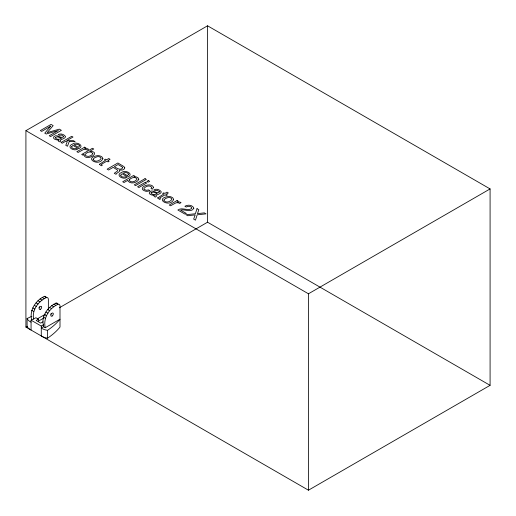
<?xml version="1.0" encoding="UTF-8"?>
<svg xmlns="http://www.w3.org/2000/svg" width="516" height="516" viewBox="0 0 516 516"><rect width="100%" height="100%" fill="white"/><g stroke="black" fill="none" stroke-linecap="round" stroke-linejoin="round"><path stroke-width="0.77" d="M31.631 319.849C29.244 310.058 35.907 299.964 44.744 296.274A4.263 2.464 -60 0 1 46.053 297.023M31.882 316.314A82.67 47.73 0 0 0 27.09 318.54L27.09 326.402A11.991 6.921 0 0 0 31.063 330.008L31.063 320.178L33.617 319.03C31.734 309.884 38.674 300.86 46.73 297.422A4.263 2.464 -60 0 1 48.369 299.37L48.369 309.594M43.544 326.731L45.247 327.712L60.004 319.191A82.67 47.73 0 0 1 47.517 330.33A11.991 6.921 0 0 1 41.274 328.041L43.544 326.731L43.26 324.596C41.383 315.45 48.323 306.427 56.379 302.989A4.263 2.464 -60 0 1 57.915 304.285M45.247 327.712C42.867 317.901 49.523 307.858 58.366 304.137A4.263 2.464 -60 0 1 60.004 306.085L60.004 327.054A82.67 47.73 0 0 1 47.517 338.199A11.991 6.921 0 0 1 41.274 335.903L41.274 326.073L31.063 320.178M25.916 130.664L207.548 25.8L490.084 188.921L490.084 385.336L308.452 490.2L25.916 327.079L25.916 130.664L308.452 293.785L490.084 188.921M33.617 319.03L35.888 317.721L38.442 319.191L38.442 321.158L43.886 318.011M37.249 318.901L45.421 314.18M38.442 319.191L36.172 320.5L40.706 323.126L42.976 321.816M25.916 327.079L27.309 326.273M59.321 307.794L207.548 222.215L490.084 385.336M41.274 326.073L43.544 324.764M44.163 296.352L46.15 297.5M55.799 303.066L57.786 304.214M42.177 297.416L44.163 298.564M53.812 304.137L55.799 305.285M40.067 298.919L42.048 300.067M51.697 305.64L53.683 306.781M38.016 300.77L40.003 301.912M49.652 307.484L51.639 308.632M36.088 302.918L38.074 304.066M47.724 309.632L49.71 310.78M34.327 305.311L36.313 306.459M45.963 312.025L47.949 313.173M32.779 307.884L34.766 309.032M44.408 314.605L46.395 315.753M31.631 310.271L33.617 311.419M43.26 316.992L45.247 318.133M308.452 293.785L308.452 490.2M207.548 25.8L207.548 222.215M47.517 330.33L47.517 338.199M31.063 322.139A11.991 6.921 0 0 1 27.09 318.54M39.564 306.71A1.767 1.019 -60 0 1 38.855 307.858M51.2 313.425A1.767 1.019 -60 0 1 50.781 314.238M153.497 187.373L152.278 189.23L151.001 188.488L151.672 187.489L151.485 186.966C149.285 184.96 145.538 186.302 143.983 188.469A2.283 1.316 0 0 0 144.293 189.52L146.538 190.301L148.576 189.888L149.853 190.63L148.118 191.184A3.799 2.193 0 0 1 145.693 191.223C135.495 188.269 151.143 181.155 153.497 187.373M99.401 164.301L101.304 165.797L102.342 165.197L101.426 164.604L101.697 164.127L106.812 161.179L108.063 161.901L109.134 161.276L107.883 160.553L110.069 159.296L108.741 158.528L106.554 159.786L105.496 159.173L104.419 159.799L105.477 160.411L99.401 164.301M157.664 197.938L159.573 199.44L160.611 198.841L159.696 198.247L159.966 197.77L165.081 194.816L166.326 195.538L167.403 194.919L166.152 194.197L168.339 192.932L167.01 192.165L164.823 193.429L163.759 192.816L162.688 193.435L163.746 194.048L157.664 197.938M71.601 146.821C71.84 148.789 74.717 149.001 76.252 148.498L77.542 149.247C73.556 151.543 65.693 146.647 72.775 143.945C76.181 141.145 85.269 145.686 78.69 148.711L72.956 145.396L71.601 146.821M120.718 175.182C120.95 177.143 123.827 177.356 125.362 176.853L126.659 177.601C122.666 179.897 114.804 175.001 121.886 172.299C125.291 169.5 134.379 174.04 127.807 177.065L122.066 173.75L120.718 175.182M63.687 136.456L63.649 136.888C60.759 138.985 57.005 133.644 53.922 136.624C52.058 139.088 56.863 140.236 58.624 139.959L58.127 140.513L58.637 141.358L59.675 141.81L60.643 141.242C57.811 139.92 65.364 138.901 65.551 136.85L65.48 136.463C63.939 134.25 60.566 133.199 58.147 134.599L59.372 135.308L61.598 135.057L63.687 136.456M159.418 191.72L159.38 192.158C156.49 194.255 152.736 188.908 149.653 191.894C147.782 194.358 152.594 195.506 154.355 195.229L153.858 195.777L154.368 196.628L155.406 197.073L156.374 196.512C153.542 195.19 161.095 194.171 161.282 192.12L161.211 191.733C159.67 189.52 156.296 188.469 153.878 189.869L155.103 190.578L157.328 190.327L159.418 191.72M93.177 159.167L93.132 159.56C94.789 162.514 99.885 161.031 101.142 158.431L100.723 157.567L99.543 156.87A2.535 1.464 0 0 0 97.485 156.683L94.718 157.644L93.177 159.167M163.94 200.021L163.888 200.408C165.546 203.369 170.641 201.885 171.899 199.279L171.486 198.415L170.299 197.725A2.535 1.464 0 0 0 168.242 197.531L165.475 198.499L163.94 200.021M124.762 167.835L124.246 169.003L122.511 169.996L119.409 170.157L119.383 171.551L116.487 173.524L116.055 174.318L114.268 173.286L117.403 171.073L117.616 170.125L113.198 167.345L108.586 170.003L107.135 169.164L117.874 162.966L123.879 166.533L124.762 167.835M92.828 153.51C91.816 156.129 87.043 157.657 85.166 155.052L85.14 154.574C86.449 152.13 91.248 150.724 92.828 153.51M83.915 154.606C85.353 162.553 102.794 152.052 89.861 151.246L93.757 148.995L92.48 148.26L81.696 154.484L82.915 155.181L83.915 154.606M102.897 158.58C99.278 167.358 82.947 157.877 97.485 155.645A4.573 2.638 0 0 1 100.472 156.103L102.013 156.974L102.897 158.58M173.653 199.434C170.041 208.212 153.704 198.725 168.242 196.493A4.573 2.638 0 0 1 171.228 196.951L172.77 197.828L173.653 199.434M55.354 137.456L55.277 137.856C56.618 139.791 59.785 139.643 61.507 138.224L57.463 136.817L55.354 137.456M151.085 192.726L151.007 193.126C152.349 195.061 155.516 194.913 157.238 193.494L153.194 192.087L151.085 192.726M79.483 145.899L78.387 147.324L74.033 144.815C75.684 143.964 78.703 143.829 79.483 145.899M128.594 174.253L127.497 175.679L123.15 173.17C124.795 172.318 127.813 172.183 128.594 174.253M122.718 167.752C120.944 171.067 116.416 168.061 114.41 166.642L118.08 164.527L122.247 166.997L122.718 167.752M193.816 208.2C191.326 213.198 184.676 208.78 180.581 210.135L186.302 213.437L185.057 214.153L177.865 210.006C182.122 206.877 187.553 211.347 191.649 208.567L191.63 207.368L190.256 206.49L188.05 206.323L186.218 207.026L184.883 206.252C187.56 204.504 192.752 204.775 193.816 208.2M138.791 179.362C137.108 182.954 130.709 184.405 128.045 181.097L128.02 180.207L124.021 182.522L122.698 181.761L133.618 175.453L134.902 176.195L133.863 176.795C135.689 176.627 138.636 177.098 138.791 179.362M197.022 208.657L195.39 213.759L186.037 214.72L187.792 215.733L195.183 214.901L193.661 219.126L195.467 220.164L197.196 214.804L206.039 213.863L204.304 212.863L197.473 213.663L198.841 209.709L197.022 208.657M69.196 141.603L67.461 146.26L65.777 145.293L67.286 141.597L65.171 141.545L62.23 143.242L60.965 142.513L71.711 136.308L72.975 137.043L66.738 140.642L73.44 140.668L75.123 141.642L69.196 141.603M129.458 179.632L129.271 180.574C131.193 183.051 135.527 181.638 136.934 179.284L136.921 178.807C135.108 176.324 131.219 177.762 129.458 179.632M50.742 126.149L44.769 133.16L46.208 133.992L58.334 130.529L49.246 135.747L50.626 136.54L61.372 130.342L59.308 129.148L47.162 132.625L53.154 125.601L51.071 124.395L40.332 130.6L41.719 131.399L50.742 126.149M84.682 147.163L76.852 151.685L78.168 152.439L83.592 149.466L85.811 149.395L87.243 150.079L88.629 149.279L87.365 148.673L84.579 148.666L85.933 147.879L84.682 147.163M145.035 178.646L134.289 184.844L135.611 185.605L146.351 179.4L145.035 178.646M145.377 182.245L137.585 186.747L138.92 187.521L146.718 183.019L145.377 182.245M148.324 180.542L146.834 181.406L148.169 182.174L149.666 181.316L148.324 180.542M177.085 200.511L169.254 205.033L170.57 205.787L175.995 202.814L178.214 202.743L179.645 203.433L181.032 202.627L179.768 202.02L176.982 202.014L178.336 201.234L177.085 200.511M40.525 309.265A1.767 1.019 -60 0 0 41.454 306.478A1.767 1.019 -60 0 0 39.3 307.923A1.767 1.019 -60 0 0 40.525 309.265M52.161 315.986A1.767 1.019 -60 0 0 53.09 313.193A1.767 1.019 -60 0 0 50.929 314.637A1.767 1.019 -60 0 0 52.161 315.986"/></g></svg>
